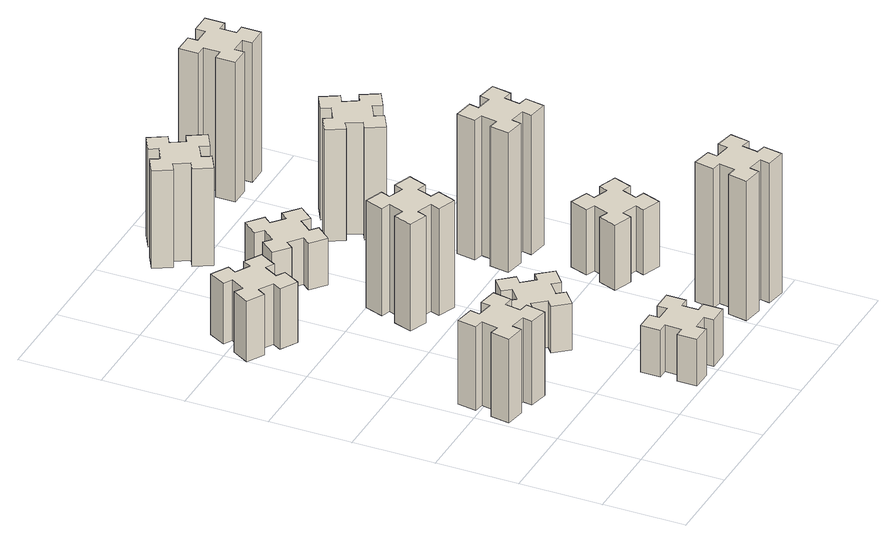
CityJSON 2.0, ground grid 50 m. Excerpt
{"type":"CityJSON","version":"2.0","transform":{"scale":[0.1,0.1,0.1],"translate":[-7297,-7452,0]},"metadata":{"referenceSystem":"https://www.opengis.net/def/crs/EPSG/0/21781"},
"CityObjects":{
"building1":{"type":"Building","attributes":{"class":"1000","function":"1000","usage":"1000","yearOfConstruction":2016,"roofType":"1000","measuredHeight":54,"storeysAboveGround":30,"storeysBelowGround":0},"geometry":[{"type":"Solid","lod":"1","boundaries":[[[[0,1,2,3,4,5,6,7,8,9,10,11,12,13,14,15,16,17,18,19]],[[17,16,20,21]],[[16,15,22,20]],[[15,14,23,22]],[[14,13,24,23]],[[13,12,25,24]],[[12,11,26,25]],[[11,10,27,26]],[[10,9,28,27]],[[9,8,29,28]],[[8,7,30,29]],[[7,6,31,30]],[[6,5,32,31]],[[5,4,33,32]],[[4,3,34,33]],[[3,2,35,34]],[[2,1,36,35]],[[1,0,37,36]],[[0,19,38,37]],[[19,18,39,38]],[[18,17,21,39]],[[24,25,26,27,28,29,30,31,32,33,34,35,36,37,38,39,21,20,22,23]]]]}]},
"building2":{"type":"Building","attributes":{"class":"1000","function":"1000","usage":"1000","yearOfConstruction":2016,"roofType":"1000","measuredHeight":39,"storeysAboveGround":30,"storeysBelowGround":0},"geometry":[{"type":"Solid","lod":"1","boundaries":[[[[40,41,42,43,44,45,46,47,48,49,50,51,52,53,54,55,56,57,58,59]],[[57,56,60,61]],[[56,55,62,60]],[[55,54,63,62]],[[54,53,64,63]],[[53,52,65,64]],[[52,51,66,65]],[[51,50,67,66]],[[50,49,68,67]],[[49,48,69,68]],[[48,47,70,69]],[[47,46,71,70]],[[46,45,72,71]],[[45,44,73,72]],[[44,43,74,73]],[[43,42,75,74]],[[42,41,76,75]],[[41,40,77,76]],[[40,59,78,77]],[[59,58,79,78]],[[58,57,61,79]],[[64,65,66,67,68,69,70,71,72,73,74,75,76,77,78,79,61,60,62,63]]]]}]},
"building3":{"type":"Building","attributes":{"class":"1000","function":"1000","usage":"1000","yearOfConstruction":2016,"roofType":"1000","measuredHeight":30,"storeysAboveGround":30,"storeysBelowGround":0},"geometry":[{"type":"Solid","lod":"1","boundaries":[[[[80,81,82,83,84,85,86,87,88,89,90,91,92,93,94,95,96,97,98,99]],[[97,96,100,101]],[[96,95,102,100]],[[95,94,103,102]],[[94,93,104,103]],[[93,92,105,104]],[[92,91,106,105]],[[91,90,107,106]],[[90,89,108,107]],[[89,88,109,108]],[[88,87,110,109]],[[87,86,111,110]],[[86,85,112,111]],[[85,84,113,112]],[[84,83,114,113]],[[83,82,115,114]],[[82,81,116,115]],[[81,80,117,116]],[[80,99,118,117]],[[99,98,119,118]],[[98,97,101,119]],[[104,105,106,107,108,109,110,111,112,113,114,115,116,117,118,119,101,100,102,103]]]]}]},
"building4":{"type":"Building","attributes":{"class":"1000","function":"1000","usage":"1000","yearOfConstruction":2016,"roofType":"1000","measuredHeight":30,"storeysAboveGround":30,"storeysBelowGround":0},"geometry":[{"type":"Solid","lod":"1","boundaries":[[[[120,121,122,123,124,125,126,127,128,129,130,131,132,133,134,135,136,137,138,139]],[[137,136,140,141]],[[136,135,142,140]],[[135,134,143,142]],[[134,133,144,143]],[[133,132,145,144]],[[132,131,146,145]],[[131,130,147,146]],[[130,129,148,147]],[[129,128,149,148]],[[128,127,150,149]],[[127,126,151,150]],[[126,125,152,151]],[[125,124,153,152]],[[124,123,154,153]],[[123,122,155,154]],[[122,121,156,155]],[[121,120,157,156]],[[120,139,158,157]],[[139,138,159,158]],[[138,137,141,159]],[[144,145,146,147,148,149,150,151,152,153,154,155,156,157,158,159,141,140,142,143]]]]}]},
"building5":{"type":"Building","attributes":{"class":"1000","function":"1000","usage":"1000","yearOfConstruction":2016,"roofType":"1000","measuredHeight":69,"storeysAboveGround":30,"storeysBelowGround":0},"geometry":[{"type":"Solid","lod":"1","boundaries":[[[[160,161,162,163,164,165,166,167,168,169,170,171,172,173,174,175,176,177,178,179]],[[177,176,180,181]],[[176,175,182,180]],[[175,174,183,182]],[[174,173,184,183]],[[173,172,185,184]],[[172,171,186,185]],[[171,170,187,186]],[[170,169,188,187]],[[169,168,189,188]],[[168,167,190,189]],[[167,166,191,190]],[[166,165,192,191]],[[165,164,193,192]],[[164,163,194,193]],[[163,162,195,194]],[[162,161,196,195]],[[161,160,197,196]],[[160,179,198,197]],[[179,178,199,198]],[[178,177,181,199]],[[184,185,186,187,188,189,190,191,192,193,194,195,196,197,198,199,181,180,182,183]]]]}]},
"building6":{"type":"Building","attributes":{"class":"1000","function":"1000","usage":"1000","yearOfConstruction":2016,"roofType":"1000","measuredHeight":30,"storeysAboveGround":30,"storeysBelowGround":0},"geometry":[{"type":"Solid","lod":"1","boundaries":[[[[200,201,202,203,204,205,206,207,208,209,210,211,212,213,214,215,216,217,218,219]],[[217,216,220,221]],[[216,215,222,220]],[[215,214,223,222]],[[214,213,224,223]],[[213,212,225,224]],[[212,211,226,225]],[[211,210,227,226]],[[210,209,228,227]],[[209,208,229,228]],[[208,207,230,229]],[[207,206,231,230]],[[206,205,232,231]],[[205,204,233,232]],[[204,203,234,233]],[[203,202,235,234]],[[202,201,236,235]],[[201,200,237,236]],[[200,219,238,237]],[[219,218,239,238]],[[218,217,221,239]],[[224,225,226,227,228,229,230,231,232,233,234,235,236,237,238,239,221,220,222,223]]]]}]},
"building7":{"type":"Building","attributes":{"class":"1000","function":"1000","usage":"1000","yearOfConstruction":2016,"roofType":"1000","measuredHeight":90,"storeysAboveGround":30,"storeysBelowGround":0},"geometry":[{"type":"Solid","lod":"1","boundaries":[[[[240,241,242,243,244,245,246,247,248,249,250,251,252,253,254,255,256,257,258,259]],[[257,256,260,261]],[[256,255,262,260]],[[255,254,263,262]],[[254,253,264,263]],[[253,252,265,264]],[[252,251,266,265]],[[251,250,267,266]],[[250,249,268,267]],[[249,248,269,268]],[[248,247,270,269]],[[247,246,271,270]],[[246,245,272,271]],[[245,244,273,272]],[[244,243,274,273]],[[243,242,275,274]],[[242,241,276,275]],[[241,240,277,276]],[[240,259,278,277]],[[259,258,279,278]],[[258,257,261,279]],[[264,265,266,267,268,269,270,271,272,273,274,275,276,277,278,279,261,260,262,263]]]]}]},
"building8":{"type":"Building","attributes":{"class":"1000","function":"1000","usage":"1000","yearOfConstruction":2016,"roofType":"1000","measuredHeight":63,"storeysAboveGround":30,"storeysBelowGround":0},"geometry":[{"type":"Solid","lod":"1","boundaries":[[[[280,281,282,283,284,285,286,287,288,289,290,291,292,293,294,295,296,297,298,299]],[[297,296,300,301]],[[296,295,302,300]],[[295,294,303,302]],[[294,293,304,303]],[[293,292,305,304]],[[292,291,306,305]],[[291,290,307,306]],[[290,289,308,307]],[[289,288,309,308]],[[288,287,310,309]],[[287,286,311,310]],[[286,285,312,311]],[[285,284,313,312]],[[284,283,314,313]],[[283,282,315,314]],[[282,281,316,315]],[[281,280,317,316]],[[280,299,318,317]],[[299,298,319,318]],[[298,297,301,319]],[[304,305,306,307,308,309,310,311,312,313,314,315,316,317,318,319,301,300,302,303]]]]}]},
"building9":{"type":"Building","attributes":{"class":"1000","function":"1000","usage":"1000","yearOfConstruction":2016,"roofType":"1000","measuredHeight":42,"storeysAboveGround":30,"storeysBelowGround":0},"geometry":[{"type":"Solid","lod":"1","boundaries":[[[[320,321,322,323,324,325,326,327,328,329,330,331,332,333,334,335,336,337,338,339]],[[337,336,340,341]],[[336,335,342,340]],[[335,334,343,342]],[[334,333,344,343]],[[333,332,345,344]],[[332,331,346,345]],[[331,330,347,346]],[[330,329,348,347]],[[329,328,349,348]],[[328,327,350,349]],[[327,326,351,350]],[[326,325,352,351]],[[325,324,353,352]],[[324,323,354,353]],[[323,322,355,354]],[[322,321,356,355]],[[321,320,357,356]],[[320,339,358,357]],[[339,338,359,358]],[[338,337,341,359]],[[344,345,346,347,348,349,350,351,352,353,354,355,356,357,358,359,341,340,342,343]]]]}]},
"building10":{"type":"Building","attributes":{"class":"1000","function":"1000","usage":"1000","yearOfConstruction":2016,"roofType":"1000","measuredHeight":90,"storeysAboveGround":30,"storeysBelowGround":0},"geometry":[{"type":"Solid","lod":"1","boundaries":[[[[360,361,362,363,364,365,366,367,368,369,370,371,372,373,374,375,376,377,378,379]],[[377,376,380,381]],[[376,375,382,380]],[[375,374,383,382]],[[374,373,384,383]],[[373,372,385,384]],[[372,371,386,385]],[[371,370,387,386]],[[370,369,388,387]],[[369,368,389,388]],[[368,367,390,389]],[[367,366,391,390]],[[366,365,392,391]],[[365,364,393,392]],[[364,363,394,393]],[[363,362,395,394]],[[362,361,396,395]],[[361,360,397,396]],[[360,379,398,397]],[[379,378,399,398]],[[378,377,381,399]],[[384,385,386,387,388,389,390,391,392,393,394,395,396,397,398,399,381,380,382,383]]]]}]},
"building11":{"type":"Building","attributes":{"class":"1000","function":"1000","usage":"1000","yearOfConstruction":2016,"roofType":"1000","measuredHeight":72,"storeysAboveGround":30,"storeysBelowGround":0},"geometry":[{"type":"Solid","lod":"1","boundaries":[[[[400,401,402,403,404,405,406,407,408,409,410,411,412,413,414,415,416,417,418,419]],[[417,416,420,421]],[[416,415,422,420]],[[415,414,423,422]],[[414,413,424,423]],[[413,412,425,424]],[[412,411,426,425]],[[411,410,427,426]],[[410,409,428,427]],[[409,408,429,428]],[[408,407,430,429]],[[407,406,431,430]],[[406,405,432,431]],[[405,404,433,432]],[[404,403,434,433]],[[403,402,435,434]],[[402,401,436,435]],[[401,400,437,436]],[[400,419,438,437]],[[419,418,439,438]],[[418,417,421,439]],[[424,425,426,427,428,429,430,431,432,433,434,435,436,437,438,439,421,420,422,423]]]]}]},
"building12":{"type":"Building","attributes":{"class":"1000","function":"1000","usage":"1000","yearOfConstruction":2016,"roofType":"1000","measuredHeight":90,"storeysAboveGround":30,"storeysBelowGround":0},"geometry":[{"type":"Solid","lod":"1","boundaries":[[[[440,441,442,443,444,445,446,447,448,449,450,451,452,453,454,455,456,457,458,459]],[[457,456,460,461]],[[456,455,462,460]],[[455,454,463,462]],[[454,453,464,463]],[[453,452,465,464]],[[452,451,466,465]],[[451,450,467,466]],[[450,449,468,467]],[[449,448,469,468]],[[448,447,470,469]],[[447,446,471,470]],[[446,445,472,471]],[[445,444,473,472]],[[444,443,474,473]],[[443,442,475,474]],[[442,441,476,475]],[[441,440,477,476]],[[440,459,478,477]],[[459,458,479,478]],[[458,457,461,479]],[[464,465,466,467,468,469,470,471,472,473,474,475,476,477,478,479,461,460,462,463]]]]}]}
},
"vertices":[
[335,877,0],[352,975,0],[411,965,0],[432,1083,0],[314,1104,0],[304,1045,0],[205,1062,0],[216,1121,0],[97,1142,0],[77,1024,0],[136,1014,0],[118,915,0],[59,926,0],[38,807,0],[157,787,0],[167,846,0],[265,828,0],[255,769,0],[373,748,0],[394,867,0],[265,828,540],[255,769,540],[167,846,540],[157,787,540],[38,807,540],[59,926,540],[118,915,540],[136,1014,540],[77,1024,540],[97,1142,540],[216,1121,540],[205,1062,540],[304,1045,540],[314,1104,540],[432,1083,540],[411,965,540],[352,975,540],[335,877,540],[394,867,540],[373,748,540],
[306,2327,0],[356,2414,0],[408,2384,0],[468,2488,0],[364,2548,0],[334,2496,0],[247,2546,0],[277,2598,0],[173,2658,0],[113,2554,0],[165,2524,0],[115,2437,0],[63,2467,0],[3,2363,0],[107,2303,0],[137,2355,0],[224,2305,0],[194,2253,0],[298,2193,0],[358,2297,0],[224,2305,390],[194,2253,390],[137,2355,390],[107,2303,390],[3,2363,390],[63,2467,390],[115,2437,390],[165,2524,390],[113,2554,390],[173,2658,390],[277,2598,390],[247,2546,390],[334,2496,390],[364,2548,390],[468,2488,390],[408,2384,390],[356,2414,390],[306,2327,390],[358,2297,390],[298,2193,390],
[1025,315,0],[925,315,0],[925,375,0],[805,375,0],[805,255,0],[865,255,0],[865,155,0],[805,155,0],[805,35,0],[925,35,0],[925,95,0],[1025,95,0],[1025,35,0],[1145,35,0],[1145,155,0],[1085,155,0],[1085,255,0],[1145,255,0],[1145,375,0],[1025,375,0],[1085,255,300],[1145,255,300],[1085,155,300],[1145,155,300],[1145,35,300],[1025,35,300],[1025,95,300],[925,95,300],[925,35,300],[805,35,300],[805,155,300],[865,155,300],[865,255,300],[805,255,300],[805,375,300],[925,375,300],[925,315,300],[1025,315,300],[1025,375,300],[1145,375,300],
[908,929,0],[984,993,0],[1023,947,0],[1115,1024,0],[1038,1116,0],[992,1078,0],[927,1154,0],[973,1193,0],[896,1285,0],[804,1208,0],[843,1162,0],[766,1097,0],[728,1143,0],[636,1066,0],[713,974,0],[759,1013,0],[823,936,0],[777,898,0],[854,806,0],[946,883,0],[823,936,300],[777,898,300],[759,1013,300],[713,974,300],[636,1066,300],[728,1143,300],[766,1097,300],[843,1162,300],[804,1208,300],[896,1285,300],[973,1193,300],[927,1154,300],[992,1078,300],[1038,1116,300],[1115,1024,300],[1023,947,300],[984,993,300],[908,929,300],[946,883,300],[854,806,300],
[962,1701,0],[996,1795,0],[1052,1774,0],[1093,1887,0],[980,1928,0],[960,1872,0],[866,1906,0],[887,1962,0],[774,2003,0],[733,1890,0],[789,1870,0],[755,1776,0],[699,1797,0],[657,1684,0],[770,1643,0],[791,1699,0],[885,1665,0],[864,1609,0],[977,1567,0],[1018,1680,0],[885,1665,690],[864,1609,690],[791,1699,690],[770,1643,690],[657,1684,690],[699,1797,690],[755,1776,690],[789,1870,690],[733,1890,690],[774,2003,690],[887,1962,690],[866,1906,690],[960,1872,690],[980,1928,690],[1093,1887,690],[1052,1774,690],[996,1795,690],[962,1701,690],[1018,1680,690],[977,1567,690],
[766,2473,0],[843,2409,0],[804,2363,0],[896,2286,0],[973,2378,0],[927,2416,0],[992,2493,0],[1038,2454,0],[1115,2546,0],[1023,2623,0],[984,2577,0],[908,2642,0],[946,2688,0],[854,2765,0],[777,2673,0],[823,2634,0],[759,2558,0],[713,2596,0],[636,2504,0],[728,2427,0],[759,2558,300],[713,2596,300],[823,2634,300],[777,2673,300],[854,2765,300],[946,2688,300],[908,2642,300],[984,2577,300],[1023,2623,300],[1115,2546,300],[1038,2454,300],[992,2493,300],[927,2416,300],[973,2378,300],[896,2286,300],[804,2363,300],[843,2409,300],[766,2473,300],[728,2427,300],[636,2504,300],
[1784,305,0],[1685,322,0],[1696,381,0],[1577,402,0],[1557,284,0],[1616,274,0],[1598,175,0],[1539,186,0],[1518,67,0],[1637,47,0],[1647,106,0],[1745,88,0],[1735,29,0],[1853,8,0],[1874,127,0],[1815,137,0],[1832,235,0],[1891,225,0],[1912,343,0],[1794,364,0],[1832,235,900],[1891,225,900],[1815,137,900],[1874,127,900],[1853,8,900],[1735,29,900],[1745,88,900],[1647,106,900],[1637,47,900],[1518,67,900],[1539,186,900],[1598,175,900],[1616,274,900],[1557,284,900],[1577,402,900],[1696,381,900],[1685,322,900],[1784,305,900],[1794,364,900],[1912,343,900],
[996,3177,0],[946,3264,0],[998,3294,0],[938,3398,0],[834,3338,0],[864,3286,0],[777,3236,0],[747,3288,0],[643,3228,0],[703,3124,0],[755,3154,0],[805,3067,0],[753,3037,0],[813,2933,0],[917,2993,0],[887,3045,0],[974,3095,0],[1004,3043,0],[1108,3103,0],[1048,3207,0],[974,3095,630],[1004,3043,630],[887,3045,630],[917,2993,630],[813,2933,630],[753,3037,630],[805,3067,630],[755,3154,630],[703,3124,630],[643,3228,630],[747,3288,630],[777,3236,630],[864,3286,630],[834,3338,630],[938,3398,630],[998,3294,630],[946,3264,630],[996,3177,630],[1048,3207,630],[1108,3103,630],
[1631,859,0],[1725,825,0],[1704,769,0],[1817,727,0],[1858,840,0],[1802,861,0],[1836,955,0],[1892,934,0],[1933,1047,0],[1820,1088,0],[1800,1032,0],[1706,1066,0],[1727,1122,0],[1614,1163,0],[1573,1050,0],[1629,1030,0],[1595,936,0],[1539,957,0],[1497,844,0],[1610,803,0],[1595,936,420],[1539,957,420],[1629,1030,420],[1573,1050,420],[1614,1163,420],[1727,1122,420],[1706,1066,420],[1800,1032,420],[1820,1088,420],[1933,1047,420],[1892,934,420],[1836,955,420],[1802,861,420],[1858,840,420],[1817,727,420],[1704,769,420],[1725,825,420],[1631,859,420],[1610,803,420],[1497,844,420],
[1547,1486,0],[1645,1468,0],[1635,1409,0],[1753,1388,0],[1774,1507,0],[1715,1517,0],[1732,1615,0],[1791,1605,0],[1812,1723,0],[1694,1744,0],[1684,1685,0],[1585,1702,0],[1596,1761,0],[1477,1782,0],[1457,1664,0],[1516,1654,0],[1498,1555,0],[1439,1566,0],[1418,1447,0],[1537,1427,0],[1498,1555,900],[1439,1566,900],[1516,1654,900],[1457,1664,900],[1477,1782,900],[1596,1761,900],[1585,1702,900],[1684,1685,900],[1694,1744,900],[1812,1723,900],[1791,1605,900],[1732,1615,900],[1715,1517,900],[1774,1507,900],[1753,1388,900],[1635,1409,900],[1645,1468,900],[1547,1486,900],[1537,1427,900],[1418,1447,900],
[1527,2305,0],[1614,2355,0],[1644,2303,0],[1748,2363,0],[1688,2467,0],[1636,2437,0],[1586,2524,0],[1638,2554,0],[1578,2658,0],[1474,2598,0],[1504,2546,0],[1417,2496,0],[1387,2548,0],[1283,2488,0],[1343,2384,0],[1395,2414,0],[1445,2327,0],[1393,2297,0],[1453,2193,0],[1557,2253,0],[1445,2327,720],[1393,2297,720],[1395,2414,720],[1343,2384,720],[1283,2488,720],[1387,2548,720],[1417,2496,720],[1504,2546,720],[1474,2598,720],[1578,2658,720],[1638,2554,720],[1586,2524,720],[1636,2437,720],[1688,2467,720],[1748,2363,720],[1644,2303,720],[1614,2355,720],[1527,2305,720],[1557,2253,720],[1453,2193,720],
[1565,3155,0],[1665,3155,0],[1665,3095,0],[1785,3095,0],[1785,3215,0],[1725,3215,0],[1725,3315,0],[1785,3315,0],[1785,3435,0],[1665,3435,0],[1665,3375,0],[1565,3375,0],[1565,3435,0],[1445,3435,0],[1445,3315,0],[1505,3315,0],[1505,3215,0],[1445,3215,0],[1445,3095,0],[1565,3095,0],[1505,3215,900],[1445,3215,900],[1505,3315,900],[1445,3315,900],[1445,3435,900],[1565,3435,900],[1565,3375,900],[1665,3375,900],[1665,3435,900],[1785,3435,900],[1785,3315,900],[1725,3315,900],[1725,3215,900],[1785,3215,900],[1785,3095,900],[1665,3095,900],[1665,3155,900],[1565,3155,900],[1565,3095,900],[1445,3095,900]
]}
